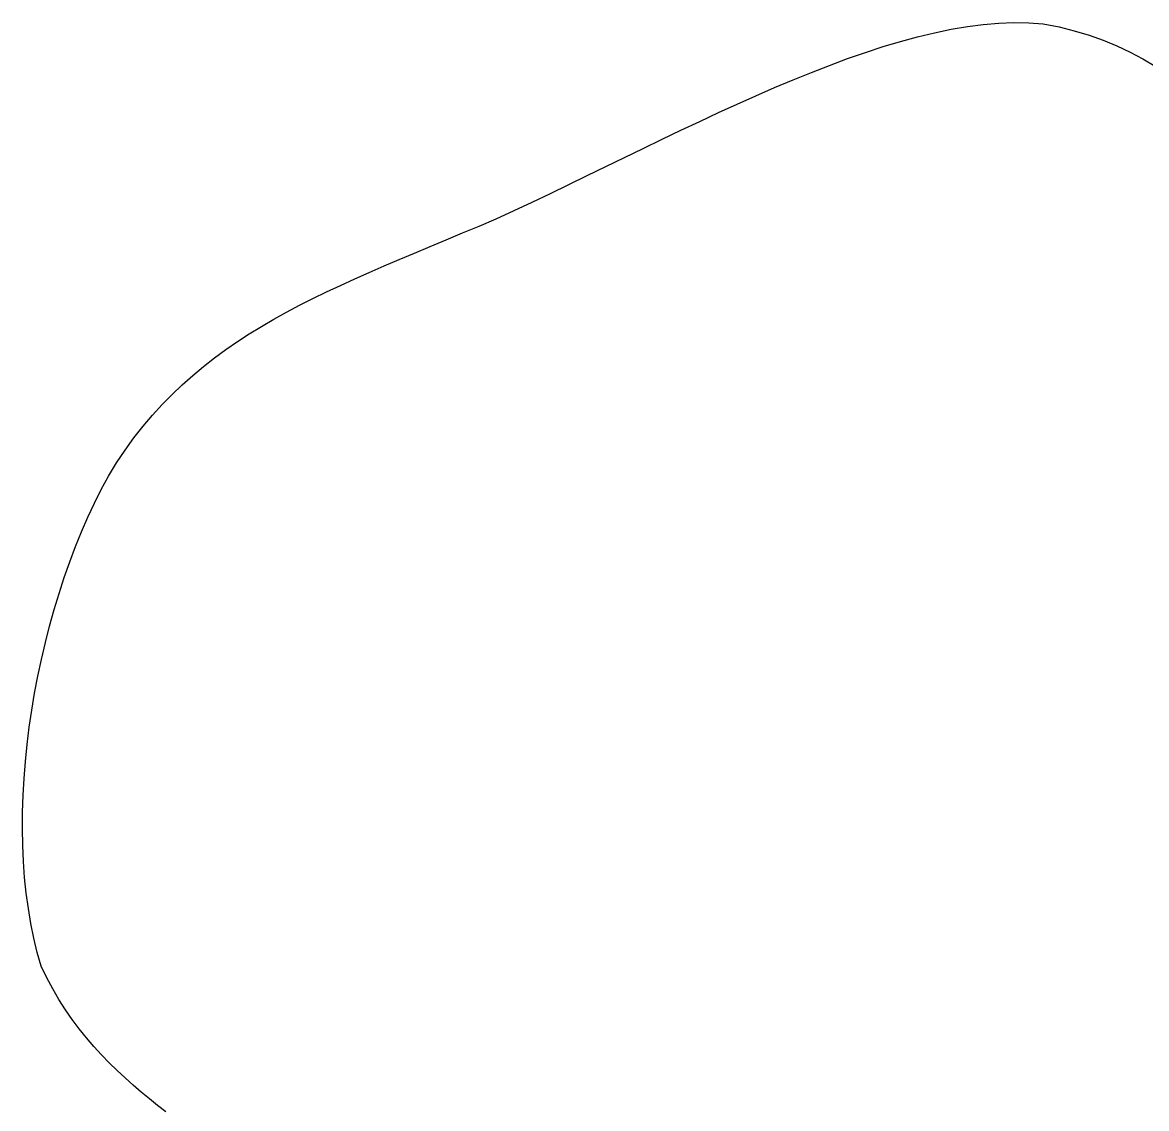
# Model space of a CAD drawing. Header units: metres. Extents: x 507606 to 508087, y 6966978 to 6967359.
# Drawn here: x 507874.7555 to 507875.2204, y 6967207.7123 to 6967208.1615 of the extents above; entities that cross this region are included whole.
import ezdxf

# ---------------------------------------------------------------- set-up
doc = ezdxf.new("R2010")
doc.units = ezdxf.units.M
doc.layers.add('mga2020VEG_TREE', color=252, linetype='Continuous')

# ---------------------------------------------------------------- blocks, each defined once
blk = doc.blocks.new('BAC V TREE')
for p, q in [((-11.2048, 9.1794), (-11.1634, 9.183)), ((-11.1634, 9.183), (-11.123, 9.1844)), ((-11.123, 9.1844), (-11.0837, 9.1837)), ((-11.0837, 9.1837), (-11.0455, 9.1807)), ((-11.3794, 9.1465), (-11.3345, 9.1573)), ((-11.3345, 9.1573), (-11.2904, 9.1665)), ((-11.2904, 9.1665), (-11.2471, 9.1739)), ((-11.2471, 9.1739), (-11.2048, 9.1794)), ((-11.0455, 9.1807), (-11.0032, 9.1726)), ((-11.0032, 9.1726), (-10.9625, 9.1625)), ((-10.9625, 9.1625), (-10.9232, 9.1507)), ((-11.4713, 9.1201), (-11.425, 9.134)), ((-11.425, 9.134), (-11.3794, 9.1465)), ((-10.9232, 9.1507), (-10.8855, 9.1371)), ((-10.8855, 9.1371), (-10.8491, 9.122)), ((-11.5657, 9.0882), (-11.5182, 9.1048)), ((-11.5182, 9.1048), (-11.4713, 9.1201)), ((-10.8491, 9.122), (-10.814, 9.1055)), ((-10.814, 9.1055), (-10.7801, 9.0876)), ((-11.6622, 9.0516), (-11.6137, 9.0704)), ((-11.6137, 9.0704), (-11.5657, 9.0882)), ((-10.7801, 9.0876), (-10.7475, 9.0684)), ((-11.711, 9.0317), (-11.6622, 9.0516)), ((-11.8097, 8.9895), (-11.7602, 9.011)), ((-11.7602, 9.011), (-11.711, 9.0317)), ((-11.8594, 8.9673), (-11.8097, 8.9895)), ((-11.9593, 8.9213), (-11.9093, 8.9445)), ((-11.9093, 8.9445), (-11.8594, 8.9673)), ((-12.0093, 8.8976), (-11.9593, 8.9213)), ((-12.0594, 8.8737), (-12.0093, 8.8976)), ((-12.1094, 8.8495), (-12.0594, 8.8737)), ((-12.209, 8.8011), (-12.1593, 8.8253)), ((-12.1593, 8.8253), (-12.1094, 8.8495)), ((-12.2585, 8.7771), (-12.209, 8.8011)), ((-12.3078, 8.7532), (-12.2585, 8.7771)), ((-12.3567, 8.7296), (-12.3078, 8.7532)), ((-12.4533, 8.6839), (-12.4052, 8.7065)), ((-12.4052, 8.7065), (-12.3567, 8.7296)), ((-12.5008, 8.6619), (-12.4533, 8.6839)), ((-12.5459, 8.6429), (-12.5008, 8.6619)), ((-12.6336, 8.6062), (-12.5901, 8.6243)), ((-12.5901, 8.6243), (-12.5459, 8.6429)), ((-12.718, 8.571), (-12.6762, 8.5885)), ((-12.6762, 8.5885), (-12.6336, 8.6062)), ((-12.759, 8.5536), (-12.718, 8.571)), ((-12.8386, 8.5193), (-12.7992, 8.5365)), ((-12.7992, 8.5365), (-12.759, 8.5536)), ((-12.915, 8.4849), (-12.8772, 8.5022)), ((-12.8772, 8.5022), (-12.8386, 8.5193)), ((-12.9883, 8.4499), (-12.9521, 8.4675)), ((-12.9521, 8.4675), (-12.915, 8.4849)), ((-13.0238, 8.432), (-12.9883, 8.4499)), ((-13.0924, 8.395), (-13.0585, 8.4137)), ((-13.0585, 8.4137), (-13.0238, 8.432)), ((-13.1579, 8.3559), (-13.1255, 8.3757)), ((-13.1255, 8.3757), (-13.0924, 8.395)), ((-13.1895, 8.3354), (-13.1579, 8.3559)), ((-13.2204, 8.3142), (-13.1895, 8.3354)), ((-13.2798, 8.2693), (-13.2505, 8.2922)), ((-13.2505, 8.2922), (-13.2204, 8.3142)), ((-13.3084, 8.2455), (-13.2798, 8.2693)), ((-13.3363, 8.2207), (-13.3084, 8.2455)), ((-13.3634, 8.1948), (-13.3363, 8.2207)), ((-13.4155, 8.1395), (-13.3898, 8.1677)), ((-13.3898, 8.1677), (-13.3634, 8.1948)), ((-13.4404, 8.1099), (-13.4155, 8.1395)), ((-13.4646, 8.079), (-13.4404, 8.1099)), ((-13.488, 8.0466), (-13.4646, 8.079)), ((-13.5108, 8.0128), (-13.488, 8.0466)), ((-13.5328, 7.9773), (-13.5108, 8.0128)), ((-13.5517, 7.9422), (-13.5328, 7.9773)), ((-13.5699, 7.9058), (-13.5517, 7.9422)), ((-13.5875, 7.8682), (-13.5699, 7.9058)), ((-13.6043, 7.8294), (-13.5875, 7.8682)), ((-13.6204, 7.7897), (-13.6043, 7.8294)), ((-13.6357, 7.749), (-13.6204, 7.7897)), ((-13.6503, 7.7074), (-13.6357, 7.749)), ((-13.6641, 7.6651), (-13.6503, 7.7074)), ((-13.6771, 7.6221), (-13.6641, 7.6651)), ((-13.6892, 7.5785), (-13.6771, 7.6221)), ((-13.7004, 7.5344), (-13.6892, 7.5785)), ((-13.7108, 7.4898), (-13.7004, 7.5344)), ((-13.7203, 7.4449), (-13.7108, 7.4898)), ((-13.7289, 7.3998), (-13.7203, 7.4449)), ((-13.7365, 7.3544), (-13.7289, 7.3998)), ((-13.7431, 7.309), (-13.7365, 7.3544)), ((-13.7487, 7.2635), (-13.7431, 7.309)), ((-13.7534, 7.2182), (-13.7487, 7.2635)), ((-13.7569, 7.173), (-13.7534, 7.2182)), ((-13.7595, 7.128), (-13.7569, 7.173)), ((-13.7609, 7.0833), (-13.7595, 7.128)), ((-13.7613, 7.0391), (-13.7609, 7.0833)), ((-13.7605, 6.9954), (-13.7613, 7.0391)), ((-13.7586, 6.9522), (-13.7605, 6.9954)), ((-13.7555, 6.9097), (-13.7586, 6.9522)), ((-13.7512, 6.868), (-13.7555, 6.9097)), ((-13.7457, 6.8271), (-13.7512, 6.868)), ((-13.739, 6.7871), (-13.7457, 6.8271)), ((-13.731, 6.7481), (-13.739, 6.7871)), ((-13.7218, 6.7102), (-13.731, 6.7481)), ((-13.7112, 6.6735), (-13.7218, 6.7102)), ((-13.6965, 6.6425), (-13.7112, 6.6735)), ((-13.6809, 6.6129), (-13.6965, 6.6425)), ((-13.6644, 6.5845), (-13.6809, 6.6129)), ((-13.6472, 6.5573), (-13.6644, 6.5845)), ((-13.6292, 6.5313), (-13.6472, 6.5573)), ((-13.6106, 6.5063), (-13.6292, 6.5313)), ((-13.5914, 6.4824), (-13.6106, 6.5063)), ((-13.5716, 6.4594), (-13.5914, 6.4824)), ((-13.5514, 6.4374), (-13.5716, 6.4594)), ((-13.5307, 6.4161), (-13.5514, 6.4374)), ((-13.5097, 6.3957), (-13.5307, 6.4161)), ((-13.4884, 6.376), (-13.5097, 6.3957)), ((-13.4669, 6.3569), (-13.4884, 6.376)), ((-13.4453, 6.3385), (-13.4669, 6.3569)), ((-13.4235, 6.3205), (-13.4453, 6.3385)), ((-13.4017, 6.3031), (-13.4235, 6.3205)), ((-13.3799, 6.2861), (-13.4017, 6.3031))]:
    blk.add_line(p, q)
blk = doc.blocks.new('XE_SURVEY')
at = {"layer": 'mga2020VEG_TREE', "xscale": 0.1554417355589352, "yscale": 0.1554417355589352, "zscale": 0.1554417355589352, "rotation": 0.001583333339407246}
blk.add_blockref('BAC V TREE', (507876.89462, 6967206.73394, 5.15199), dxfattribs=at)

msp = doc.modelspace()

# ---------------------------------------------------------------- block references
msp.add_blockref('XE_SURVEY', (0, 0))

doc.saveas('drawing.dxf')
